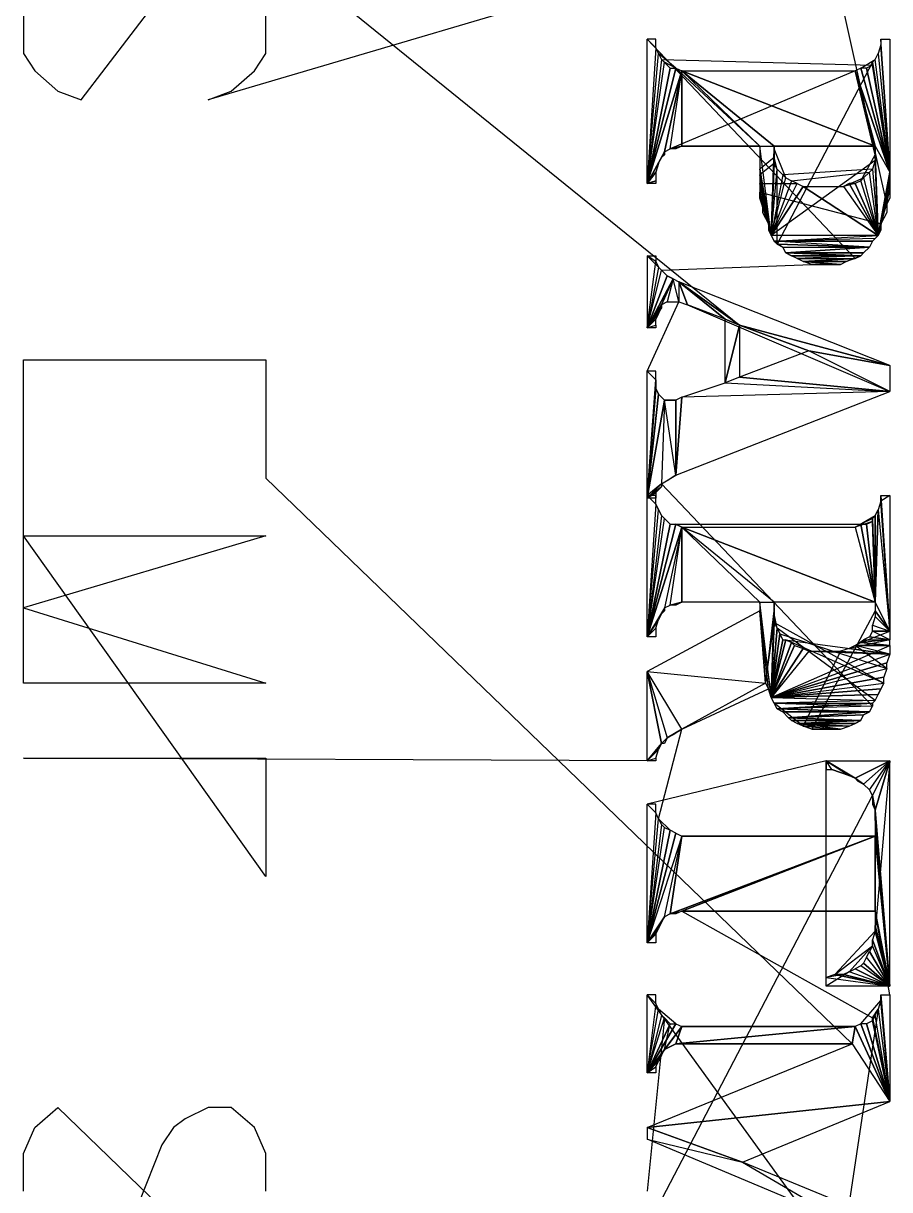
# Model space of a CAD drawing. Header units: metres. Extents: x 0 to 805, y 0 to 1107.
# Drawn here: x 106.29 to 125.34, y 92.16 to 117.81 of the extents above; entities that cross this region are included whole.
import ezdxf

# ---------------------------------------------------------------- set-up
doc = ezdxf.new("R2010")
doc.units = ezdxf.units.M
doc.layers.add('GUIDES', color=8, linetype='Continuous')
doc.layers.add('ROADS', color=7, linetype='Continuous')

msp = doc.modelspace()

# ---------------------------------------------------------------- linework, layer by layer
at = {"layer": 'GUIDES'}
for points in [[(120.198, 117.461), (120.008, 117.461), (120.198, 117.27), (120.198, 117.461)], [(120.008, 117.461), (120.198, 117.27), (120.008, 114.286), (120.008, 117.461)], [(120.008, 114.286), (120.262, 117.143), (120.198, 117.27), (120.008, 114.286)], [(125.151, 117.334), (125.088, 117.143), (125.342, 114.54), (125.151, 117.334)], [(125.151, 117.334), (125.342, 114.54), (125.151, 117.461), (125.151, 117.334)], [(125.342, 114.54), (125.151, 117.461), (125.342, 117.461), (125.342, 114.54)], [(120.325, 117.016), (120.008, 114.286), (120.262, 117.143), (120.325, 117.016)], [(120.008, 114.286), (120.389, 116.953), (120.325, 117.016), (120.008, 114.286)], [(124.961, 116.953), (125.342, 114.54), (125.024, 117.016), (124.961, 116.953)], [(125.342, 114.54), (125.024, 117.016), (125.088, 117.143), (125.342, 114.54)], [(120.516, 116.826), (120.008, 114.286), (120.389, 116.953), (120.516, 116.826)], [(120.643, 116.826), (120.77, 116.762), (120.008, 114.286), (120.643, 116.826)], [(120.516, 116.826), (120.643, 116.826), (120.008, 114.286), (120.516, 116.826)], [(120.77, 116.762), (120.389, 114.984), (120.008, 114.286), (120.77, 116.762)], [(120.516, 115.048), (120.77, 116.762), (120.389, 114.984), (120.516, 115.048)], [(120.77, 115.111), (120.516, 115.048), (120.77, 116.762), (120.77, 115.111)], [(125.024, 115.111), (122.802, 115.111), (120.77, 116.762), (125.024, 115.111)], [(122.802, 115.111), (120.77, 116.762), (122.484, 115.111), (122.802, 115.111)], [(120.77, 116.762), (122.484, 115.111), (120.77, 115.111), (120.77, 116.762)], [(120.77, 116.762), (124.58, 116.762), (125.024, 115.111), (120.77, 116.762)], [(124.707, 116.826), (124.58, 116.762), (125.342, 114.54), (124.707, 116.826)], [(124.58, 116.762), (125.024, 115.111), (125.342, 114.54), (124.58, 116.762)], [(124.834, 116.826), (124.707, 116.826), (125.342, 114.54), (124.834, 116.826)], [(124.834, 116.826), (125.342, 114.54), (124.961, 116.889), (124.834, 116.826)], [(125.342, 114.54), (124.961, 116.889), (124.961, 116.953), (125.342, 114.54)], [(120.325, 114.857), (120.389, 114.984), (120.008, 114.286), (120.325, 114.857)], [(120.389, 114.921), (120.325, 114.857), (120.389, 114.984), (120.389, 114.921)], [(120.77, 115.111), (120.643, 115.048), (120.516, 115.048), (120.77, 115.111)], [(122.484, 114.603), (122.738, 113.143), (122.484, 115.111), (122.484, 114.603)], [(122.738, 113.143), (122.484, 115.111), (122.802, 115.111), (122.738, 113.143)], [(122.738, 113.143), (122.802, 115.048), (122.802, 115.111), (122.738, 113.143)], [(122.802, 114.857), (122.738, 113.143), (122.802, 115.048), (122.802, 114.857)], [(125.024, 115.111), (125.024, 114.921), (125.088, 113.143), (125.024, 115.111)], [(125.024, 115.111), (125.342, 114.54), (125.088, 113.143), (125.024, 115.111)], [(120.008, 114.286), (120.262, 114.73), (120.325, 114.857), (120.008, 114.286)], [(120.198, 114.54), (120.008, 114.286), (120.262, 114.73), (120.198, 114.54)], [(122.802, 114.857), (122.802, 114.73), (122.738, 113.143), (122.802, 114.857)], [(122.738, 113.143), (122.865, 114.603), (122.802, 114.73), (122.738, 113.143)], [(125.024, 114.794), (124.961, 114.603), (125.088, 113.143), (125.024, 114.794)], [(125.024, 114.921), (125.024, 114.794), (125.088, 113.143), (125.024, 114.921)], [(120.198, 114.54), (120.198, 114.349), (120.008, 114.286), (120.198, 114.54)], [(122.484, 114.603), (122.484, 114.476), (122.738, 113.143), (122.484, 114.603)], [(122.484, 114.476), (122.484, 114.286), (122.738, 113.143), (122.484, 114.476)], [(122.992, 114.476), (122.738, 113.143), (122.865, 114.603), (122.992, 114.476)], [(122.738, 113.143), (123.056, 114.413), (122.992, 114.476), (122.738, 113.143)], [(124.77, 114.413), (125.088, 113.143), (124.897, 114.54), (124.77, 114.413)], [(125.088, 113.143), (124.897, 114.54), (124.961, 114.603), (125.088, 113.143)], [(125.342, 114.54), (125.342, 114.349), (125.088, 113.143), (125.342, 114.54)], [(120.198, 114.349), (120.198, 114.286), (120.008, 114.286), (120.198, 114.349)], [(122.484, 114.095), (122.675, 113.397), (122.484, 114.286), (122.484, 114.095)], [(122.675, 113.397), (122.484, 114.286), (122.738, 113.143), (122.675, 113.397)], [(123.183, 114.349), (122.738, 113.143), (123.056, 114.413), (123.183, 114.349)], [(122.738, 113.143), (123.31, 114.286), (123.183, 114.349), (122.738, 113.143)], [(123.437, 114.222), (122.738, 113.143), (123.31, 114.286), (123.437, 114.222)], [(125.088, 113.143), (122.738, 113.143), (123.437, 114.222), (125.088, 113.143)], [(123.437, 114.222), (124.326, 114.222), (125.088, 113.143), (123.437, 114.222)], [(124.326, 114.222), (125.088, 113.143), (124.453, 114.286), (124.326, 114.222)], [(124.58, 114.286), (124.453, 114.286), (125.088, 113.143), (124.58, 114.286)], [(124.58, 114.286), (125.088, 113.143), (124.707, 114.349), (124.58, 114.286)], [(125.088, 113.143), (124.707, 114.349), (124.77, 114.413), (125.088, 113.143)], [(125.342, 114.349), (125.342, 114.159), (125.088, 113.143), (125.342, 114.349)], [(122.675, 113.397), (122.484, 113.968), (122.484, 114.095), (122.675, 113.397)], [(125.342, 114.159), (125.151, 113.397), (125.088, 113.143), (125.342, 114.159)], [(125.278, 113.841), (125.342, 114.159), (125.151, 113.397), (125.278, 113.841)], [(125.342, 113.968), (125.278, 113.841), (125.342, 114.159), (125.342, 113.968)], [(122.548, 113.778), (122.548, 113.651), (122.675, 113.397), (122.548, 113.778)], [(125.278, 113.841), (125.278, 113.651), (125.151, 113.397), (125.278, 113.841)], [(122.675, 113.397), (122.675, 113.27), (122.738, 113.143), (122.675, 113.397)], [(125.151, 113.397), (125.151, 113.27), (125.088, 113.143), (125.151, 113.397)], [(122.802, 113.016), (125.088, 113.143), (122.738, 113.143), (122.802, 113.016)], [(125.024, 113.079), (122.802, 113.016), (125.088, 113.143), (125.024, 113.079)], [(122.802, 113.016), (124.961, 113.016), (125.024, 113.079), (122.802, 113.016)], [(122.865, 112.952), (124.897, 112.889), (122.802, 113.016), (122.865, 112.952)], [(124.897, 112.889), (122.802, 113.016), (124.961, 113.016), (124.897, 112.889)], [(122.865, 112.952), (122.992, 112.889), (124.897, 112.889), (122.865, 112.952)], [(122.992, 112.889), (124.897, 112.889), (123.056, 112.762), (122.992, 112.889)], [(124.897, 112.889), (124.77, 112.762), (123.056, 112.762), (124.897, 112.889)], [(120.008, 111.111), (120.198, 112.571), (120.008, 112.698), (120.008, 111.111)], [(120.198, 112.571), (120.008, 112.698), (120.198, 112.698), (120.198, 112.571)], [(123.056, 112.762), (123.183, 112.698), (124.707, 112.698), (123.056, 112.762)], [(124.77, 112.762), (123.056, 112.762), (124.707, 112.698), (124.77, 112.762)], [(123.183, 112.698), (124.707, 112.698), (123.31, 112.635), (123.183, 112.698)], [(124.707, 112.698), (123.31, 112.635), (124.58, 112.635), (124.707, 112.698)], [(123.31, 112.635), (124.58, 112.635), (123.437, 112.571), (123.31, 112.635)], [(124.58, 112.635), (124.389, 112.571), (123.437, 112.571), (124.58, 112.635)], [(120.262, 112.444), (120.008, 111.111), (120.198, 112.571), (120.262, 112.444)], [(120.008, 111.111), (120.325, 112.381), (120.262, 112.444), (120.008, 111.111)], [(120.452, 112.254), (120.008, 111.111), (120.325, 112.381), (120.452, 112.254)], [(124.389, 112.571), (123.437, 112.571), (124.262, 112.508), (124.389, 112.571)], [(123.437, 112.571), (124.262, 112.508), (123.627, 112.508), (123.437, 112.571)], [(120.008, 111.111), (120.579, 112.19), (120.452, 112.254), (120.008, 111.111)], [(120.325, 111.619), (120.008, 111.111), (120.579, 112.19), (120.325, 111.619)], [(120.579, 112.19), (120.452, 111.682), (120.325, 111.619), (120.579, 112.19)], [(120.706, 111.682), (120.579, 112.19), (120.452, 111.682), (120.706, 111.682)], [(120.706, 112.127), (120.706, 111.682), (120.579, 112.19), (120.706, 112.127)], [(120.706, 111.682), (120.897, 111.619), (120.706, 112.127), (120.706, 111.682)], [(120.897, 111.619), (120.706, 112.127), (121.722, 111.301), (120.897, 111.619)], [(120.706, 112.127), (121.722, 111.301), (122.04, 111.174), (120.706, 112.127)], [(120.706, 112.127), (122.04, 111.174), (125.342, 110.285), (120.706, 112.127)], [(120.325, 111.619), (120.325, 111.555), (120.008, 111.111), (120.325, 111.619)], [(120.008, 111.111), (120.262, 111.428), (120.325, 111.555), (120.008, 111.111)], [(120.198, 111.301), (120.008, 111.111), (120.262, 111.428), (120.198, 111.301)], [(120.008, 111.111), (120.198, 111.174), (120.198, 111.301), (120.008, 111.111)], [(120.198, 111.111), (120.008, 111.111), (120.198, 111.174), (120.198, 111.111)], [(121.722, 111.301), (122.04, 111.174), (121.722, 109.904), (121.722, 111.301)], [(122.04, 111.174), (122.04, 110.031), (121.722, 109.904), (122.04, 111.174)], [(122.04, 111.174), (123.564, 110.603), (125.342, 110.285), (122.04, 111.174)], [(123.564, 110.603), (122.04, 110.031), (125.342, 109.714), (123.564, 110.603)], [(123.564, 110.603), (125.342, 110.285), (125.342, 109.714), (123.564, 110.603)], [(120.198, 110.158), (120.008, 110.158), (120.198, 109.968), (120.198, 110.158)], [(120.008, 110.158), (120.198, 109.968), (120.008, 107.364), (120.008, 110.158)], [(120.198, 109.968), (120.198, 109.777), (120.008, 107.364), (120.198, 109.968)], [(121.722, 109.904), (125.342, 109.714), (120.77, 109.587), (121.722, 109.904)], [(122.04, 110.031), (121.722, 109.904), (125.342, 109.714), (122.04, 110.031)], [(120.198, 109.777), (120.262, 109.65), (120.008, 107.364), (120.198, 109.777)], [(120.262, 109.65), (120.389, 109.523), (120.008, 107.364), (120.262, 109.65)], [(125.342, 109.714), (120.77, 109.587), (120.643, 107.872), (125.342, 109.714)], [(120.643, 109.523), (120.643, 107.872), (120.77, 109.587), (120.643, 109.523)], [(120.389, 109.523), (120.325, 107.682), (120.008, 107.364), (120.389, 109.523)], [(120.325, 107.682), (120.643, 107.872), (120.389, 109.523), (120.325, 107.682)], [(120.389, 109.523), (120.643, 109.523), (120.643, 107.872), (120.389, 109.523)], [(120.452, 107.745), (120.325, 107.682), (120.643, 107.872), (120.452, 107.745)], [(120.325, 107.682), (120.325, 107.618), (120.008, 107.364), (120.325, 107.682)], [(120.008, 107.364), (120.198, 107.491), (120.325, 107.618), (120.008, 107.364)], [(120.198, 107.364), (120.008, 107.364), (120.198, 107.491), (120.198, 107.364)], [(120.198, 107.428), (120.008, 107.428), (120.198, 107.237), (120.198, 107.428)], [(120.008, 107.428), (120.198, 107.237), (120.008, 104.316), (120.008, 107.428)], [(120.008, 104.316), (120.262, 107.11), (120.198, 107.237), (120.008, 104.316)], [(125.088, 107.11), (125.342, 104.443), (125.151, 107.301), (125.088, 107.11)], [(125.342, 104.443), (125.151, 107.301), (125.151, 107.428), (125.342, 104.443)], [(125.342, 104.443), (125.151, 107.428), (125.342, 107.428), (125.342, 104.443)], [(120.325, 106.983), (120.008, 104.316), (120.262, 107.11), (120.325, 106.983)], [(120.008, 104.316), (120.389, 106.92), (120.325, 106.983), (120.008, 104.316)], [(124.961, 106.92), (125.024, 105.078), (125.024, 106.983), (124.961, 106.92)], [(125.024, 105.078), (125.024, 106.983), (125.088, 107.11), (125.024, 105.078)], [(125.342, 104.443), (125.024, 105.078), (125.088, 107.11), (125.342, 104.443)], [(120.516, 106.793), (120.008, 104.316), (120.389, 106.92), (120.516, 106.793)], [(120.643, 106.793), (120.77, 106.729), (120.008, 104.316), (120.643, 106.793)], [(120.516, 106.793), (120.643, 106.793), (120.008, 104.316), (120.516, 106.793)], [(120.77, 106.729), (120.389, 104.951), (120.008, 104.316), (120.77, 106.729)], [(120.516, 105.015), (120.77, 106.729), (120.389, 104.951), (120.516, 105.015)], [(120.77, 105.078), (120.516, 105.015), (120.77, 106.729), (120.77, 105.078)], [(125.024, 105.078), (122.802, 105.078), (120.77, 106.729), (125.024, 105.078)], [(122.802, 105.078), (120.77, 106.729), (122.484, 105.078), (122.802, 105.078)], [(120.77, 106.729), (122.484, 105.078), (120.77, 105.078), (120.77, 106.729)], [(125.024, 105.078), (120.77, 106.729), (124.58, 106.729), (125.024, 105.078)], [(124.707, 106.793), (124.58, 106.729), (125.024, 105.078), (124.707, 106.793)], [(124.834, 106.793), (124.707, 106.793), (125.024, 105.078), (124.834, 106.793)], [(124.834, 106.793), (125.024, 105.078), (124.961, 106.856), (124.834, 106.793)], [(125.024, 105.078), (124.961, 106.856), (124.961, 106.92), (125.024, 105.078)], [(120.325, 104.824), (120.389, 104.951), (120.008, 104.316), (120.325, 104.824)], [(120.389, 104.888), (120.325, 104.824), (120.389, 104.951), (120.389, 104.888)], [(120.77, 105.078), (120.643, 105.015), (120.516, 105.015), (120.77, 105.078)], [(122.484, 104.888), (122.738, 102.983), (122.484, 105.078), (122.484, 104.888)], [(122.738, 102.983), (122.484, 105.078), (122.802, 105.078), (122.738, 102.983)], [(122.738, 102.983), (122.802, 104.951), (122.802, 105.078), (122.738, 102.983)], [(122.802, 104.824), (122.738, 102.983), (122.802, 104.951), (122.802, 104.824)], [(125.024, 104.888), (125.342, 104.443), (125.024, 105.078), (125.024, 104.888)], [(122.484, 104.888), (120.008, 103.554), (122.611, 103.3), (122.484, 104.888)], [(120.325, 104.824), (120.262, 104.697), (120.008, 104.316), (120.325, 104.824)], [(120.008, 104.316), (120.198, 104.507), (120.262, 104.697), (120.008, 104.316)], [(122.611, 103.3), (122.675, 103.173), (122.484, 104.888), (122.611, 103.3)], [(122.675, 103.173), (122.484, 104.888), (122.738, 102.983), (122.675, 103.173)], [(122.802, 104.824), (122.802, 104.634), (122.738, 102.983), (122.802, 104.824)], [(125.024, 104.761), (124.961, 104.57), (125.342, 104.443), (125.024, 104.761)], [(125.024, 104.888), (125.024, 104.761), (125.342, 104.443), (125.024, 104.888)], [(120.198, 104.316), (120.008, 104.316), (120.198, 104.507), (120.198, 104.316)], [(122.802, 104.634), (122.865, 104.507), (122.738, 102.983), (122.802, 104.634)], [(122.865, 104.507), (122.929, 104.38), (122.738, 102.983), (122.865, 104.507)], [(124.897, 104.316), (125.342, 104.253), (124.961, 104.443), (124.897, 104.316)], [(124.961, 104.57), (125.342, 104.443), (124.961, 104.443), (124.961, 104.57)], [(125.342, 104.253), (124.961, 104.443), (125.342, 104.443), (125.342, 104.253)], [(122.929, 104.38), (122.992, 104.253), (122.738, 102.983), (122.929, 104.38)], [(123.056, 104.253), (123.183, 104.189), (122.738, 102.983), (123.056, 104.253)], [(122.992, 104.253), (123.056, 104.253), (122.738, 102.983), (122.992, 104.253)], [(123.183, 104.189), (123.246, 104.126), (122.738, 102.983), (123.183, 104.189)], [(124.707, 104.189), (125.342, 104.126), (124.58, 104.126), (124.707, 104.189)], [(124.77, 104.253), (125.342, 104.253), (124.707, 104.189), (124.77, 104.253)], [(125.342, 104.253), (124.707, 104.189), (125.342, 104.126), (125.342, 104.253)], [(124.897, 104.316), (124.77, 104.253), (125.342, 104.253), (124.897, 104.316)], [(123.246, 104.126), (123.437, 104.062), (122.738, 102.983), (123.246, 104.126)], [(123.437, 104.062), (123.564, 103.999), (122.738, 102.983), (123.437, 104.062)], [(122.738, 102.983), (125.342, 103.935), (123.564, 103.999), (122.738, 102.983)], [(125.278, 103.745), (122.738, 102.983), (125.342, 103.935), (125.278, 103.745)], [(125.342, 103.935), (123.564, 103.999), (124.262, 103.999), (125.342, 103.935)], [(124.453, 104.062), (124.262, 103.999), (125.342, 103.935), (124.453, 104.062)], [(124.453, 104.062), (125.342, 103.935), (124.58, 104.126), (124.453, 104.062)], [(125.342, 103.935), (124.58, 104.126), (125.342, 104.126), (125.342, 103.935)], [(122.738, 102.983), (125.278, 103.618), (125.278, 103.745), (122.738, 102.983)], [(122.611, 103.3), (120.77, 102.284), (120.008, 103.554), (122.611, 103.3)], [(120.77, 102.284), (120.008, 103.554), (120.452, 102.094), (120.77, 102.284)], [(120.008, 103.554), (120.452, 102.094), (120.325, 101.967), (120.008, 103.554)], [(120.008, 103.554), (120.325, 101.967), (120.008, 101.586), (120.008, 103.554)], [(125.215, 103.427), (122.738, 102.983), (125.278, 103.618), (125.215, 103.427)], [(122.738, 102.983), (125.215, 103.3), (125.215, 103.427), (122.738, 102.983)], [(125.151, 103.173), (122.738, 102.983), (125.215, 103.3), (125.151, 103.173)], [(125.151, 103.173), (125.088, 103.046), (122.738, 102.983), (125.151, 103.173)], [(125.088, 103.046), (122.738, 102.983), (125.024, 102.919), (125.088, 103.046)], [(122.738, 102.983), (125.024, 102.919), (122.802, 102.856), (122.738, 102.983)], [(125.024, 102.919), (122.802, 102.856), (124.961, 102.856), (125.024, 102.919)], [(122.802, 102.856), (124.961, 102.856), (122.865, 102.729), (122.802, 102.856)], [(124.961, 102.856), (124.961, 102.792), (122.865, 102.729), (124.961, 102.856)], [(124.961, 102.792), (122.865, 102.729), (124.897, 102.665), (124.961, 102.792)], [(122.865, 102.729), (122.992, 102.665), (124.897, 102.665), (122.865, 102.729)], [(122.992, 102.665), (124.897, 102.665), (123.119, 102.538), (122.992, 102.665)], [(124.897, 102.665), (124.77, 102.602), (123.119, 102.538), (124.897, 102.665)], [(124.77, 102.602), (123.119, 102.538), (124.707, 102.475), (124.77, 102.602)], [(123.119, 102.538), (123.183, 102.475), (124.707, 102.475), (123.119, 102.538)], [(123.183, 102.475), (124.707, 102.475), (123.31, 102.411), (123.183, 102.475)], [(124.707, 102.475), (124.58, 102.411), (123.31, 102.411), (124.707, 102.475)], [(124.58, 102.411), (123.31, 102.411), (124.453, 102.348), (124.58, 102.411)], [(123.31, 102.411), (124.453, 102.348), (123.437, 102.348), (123.31, 102.411)], [(120.77, 102.284), (120.579, 102.157), (120.452, 102.094), (120.77, 102.284)], [(124.453, 102.348), (123.437, 102.348), (124.262, 102.284), (124.453, 102.348)], [(123.437, 102.348), (124.262, 102.284), (123.627, 102.284), (123.437, 102.348)], [(120.325, 101.967), (120.262, 101.84), (120.008, 101.586), (120.325, 101.967)], [(120.452, 102.094), (120.389, 101.967), (120.325, 101.967), (120.452, 102.094)], [(120.008, 101.586), (120.198, 101.649), (120.262, 101.84), (120.008, 101.586)], [(120.198, 101.586), (120.008, 101.586), (120.198, 101.649), (120.198, 101.586)], [(123.945, 101.395), (124.072, 101.395), (123.945, 101.586), (123.945, 101.395)], [(124.072, 101.395), (123.945, 101.586), (124.453, 101.268), (124.072, 101.395)], [(123.945, 101.586), (124.453, 101.268), (124.58, 101.205), (123.945, 101.586)], [(123.945, 101.586), (125.342, 101.586), (124.58, 101.205), (123.945, 101.586)], [(124.072, 101.395), (124.262, 101.332), (124.453, 101.268), (124.072, 101.395)], [(125.342, 101.586), (124.58, 101.205), (124.77, 101.078), (125.342, 101.586)], [(124.77, 101.078), (124.897, 100.951), (125.342, 101.586), (124.77, 101.078)], [(124.897, 100.951), (125.342, 101.586), (124.961, 100.824), (124.897, 100.951)], [(125.342, 101.586), (124.961, 100.824), (125.024, 100.506), (125.342, 101.586)], [(125.342, 101.586), (125.024, 100.506), (125.342, 96.633), (125.342, 101.586)], [(124.58, 101.205), (124.643, 101.141), (124.77, 101.078), (124.58, 101.205)], [(124.961, 100.824), (124.961, 100.633), (125.024, 100.506), (124.961, 100.824)], [(120.198, 100.633), (120.008, 100.633), (120.198, 100.443), (120.198, 100.633)], [(120.008, 100.633), (120.198, 100.443), (120.008, 97.585), (120.008, 100.633)], [(120.008, 97.585), (120.262, 100.316), (120.198, 100.443), (120.008, 97.585)], [(120.325, 100.189), (120.008, 97.585), (120.262, 100.316), (120.325, 100.189)], [(125.342, 96.633), (125.024, 100.316), (125.024, 100.506), (125.342, 96.633)], [(125.024, 99.935), (125.342, 96.633), (125.024, 100.316), (125.024, 99.935)], [(120.008, 97.585), (120.389, 100.125), (120.325, 100.189), (120.008, 97.585)], [(120.516, 100.062), (120.008, 97.585), (120.389, 100.125), (120.516, 100.062)], [(120.008, 97.585), (120.643, 99.998), (120.516, 100.062), (120.008, 97.585)], [(120.77, 99.935), (120.008, 97.585), (120.643, 99.998), (120.77, 99.935)], [(120.389, 98.157), (120.77, 99.935), (120.008, 97.585), (120.389, 98.157)], [(120.516, 98.22), (120.389, 98.157), (120.77, 99.935), (120.516, 98.22)], [(120.77, 98.284), (125.024, 99.935), (120.516, 98.22), (120.77, 98.284)], [(120.77, 99.935), (125.024, 99.935), (120.516, 98.22), (120.77, 99.935)], [(125.024, 98.284), (120.77, 98.284), (125.024, 99.935), (125.024, 98.284)], [(125.342, 96.633), (125.024, 98.284), (125.024, 99.935), (125.342, 96.633)], [(120.77, 98.284), (120.643, 98.22), (120.516, 98.22), (120.77, 98.284)], [(125.024, 97.966), (125.342, 96.633), (125.024, 98.284), (125.024, 97.966)], [(120.008, 97.585), (120.325, 98.03), (120.389, 98.157), (120.008, 97.585)], [(120.262, 97.903), (120.008, 97.585), (120.325, 98.03), (120.262, 97.903)], [(120.008, 97.585), (120.198, 97.776), (120.262, 97.903), (120.008, 97.585)], [(120.198, 97.585), (120.008, 97.585), (120.198, 97.776), (120.198, 97.585)], [(124.961, 97.649), (125.342, 96.633), (125.024, 97.839), (124.961, 97.649)], [(125.342, 96.633), (125.024, 97.839), (125.024, 97.966), (125.342, 96.633)], [(124.897, 97.395), (125.342, 96.633), (124.961, 97.522), (124.897, 97.395)], [(125.342, 96.633), (124.961, 97.522), (124.961, 97.649), (125.342, 96.633)], [(124.77, 97.141), (125.342, 96.633), (124.834, 97.268), (124.77, 97.141)], [(125.342, 96.633), (124.834, 97.268), (124.897, 97.395), (125.342, 96.633)], [(125.342, 96.633), (124.453, 96.95), (124.58, 97.014), (125.342, 96.633)], [(124.58, 97.014), (125.342, 96.633), (124.707, 97.077), (124.58, 97.014)], [(125.342, 96.633), (124.707, 97.077), (124.77, 97.141), (125.342, 96.633)], [(124.135, 96.887), (123.945, 96.823), (125.342, 96.633), (124.135, 96.887)], [(123.945, 96.823), (125.342, 96.633), (123.945, 96.633), (123.945, 96.823)], [(124.326, 96.887), (124.135, 96.887), (125.342, 96.633), (124.326, 96.887)], [(124.326, 96.887), (125.342, 96.633), (124.453, 96.95), (124.326, 96.887)], [(120.198, 96.442), (120.008, 96.442), (120.198, 96.252), (120.198, 96.442)], [(120.008, 96.442), (120.198, 96.252), (120.008, 94.728), (120.008, 96.442)], [(120.008, 94.728), (120.262, 96.125), (120.198, 96.252), (120.008, 94.728)], [(125.088, 96.125), (125.342, 94.093), (125.151, 96.315), (125.088, 96.125)], [(125.342, 94.093), (125.151, 96.315), (125.151, 96.442), (125.342, 94.093)], [(125.342, 94.093), (125.151, 96.442), (125.342, 96.442), (125.342, 94.093)], [(120.325, 95.998), (120.008, 94.728), (120.262, 96.125), (120.325, 95.998)], [(120.008, 94.728), (120.389, 95.934), (120.325, 95.998), (120.008, 94.728)], [(124.961, 95.934), (125.342, 94.093), (125.024, 95.998), (124.961, 95.934)], [(125.342, 94.093), (125.024, 95.998), (125.088, 96.125), (125.342, 94.093)], [(120.516, 95.807), (120.008, 94.728), (120.389, 95.934), (120.516, 95.807)], [(120.77, 95.744), (120.008, 94.728), (120.643, 95.807), (120.77, 95.744)], [(120.516, 95.807), (120.643, 95.807), (120.008, 94.728), (120.516, 95.807)], [(120.389, 95.236), (120.77, 95.744), (120.008, 94.728), (120.389, 95.236)], [(120.643, 95.363), (120.389, 95.236), (120.77, 95.744), (120.643, 95.363)], [(124.58, 95.744), (124.516, 95.363), (120.643, 95.363), (124.58, 95.744)], [(120.77, 95.744), (124.58, 95.744), (120.643, 95.363), (120.77, 95.744)], [(124.58, 95.744), (124.516, 95.363), (125.342, 94.093), (124.58, 95.744)], [(124.707, 95.807), (124.58, 95.744), (125.342, 94.093), (124.707, 95.807)], [(124.834, 95.807), (124.707, 95.807), (125.342, 94.093), (124.834, 95.807)], [(124.834, 95.807), (125.342, 94.093), (124.961, 95.871), (124.834, 95.807)], [(125.342, 94.093), (124.961, 95.871), (124.961, 95.934), (125.342, 94.093)], [(124.516, 95.363), (125.342, 94.093), (120.008, 93.521), (124.516, 95.363)], [(120.008, 94.728), (120.325, 95.109), (120.389, 95.236), (120.008, 94.728)], [(120.643, 95.363), (120.516, 95.299), (120.389, 95.236), (120.643, 95.363)], [(120.262, 94.982), (120.008, 94.728), (120.325, 95.109), (120.262, 94.982)], [(120.008, 94.728), (120.198, 94.855), (120.262, 94.982), (120.008, 94.728)], [(120.198, 94.728), (120.008, 94.728), (120.198, 94.855), (120.198, 94.728)], [(125.342, 94.093), (120.008, 93.521), (122.103, 92.759), (125.342, 94.093)], [(120.008, 93.521), (120.008, 93.267), (122.103, 92.759), (120.008, 93.521)], [(120.008, 93.267), (122.103, 92.759), (124.389, 91.426), (120.008, 93.267)], [(122.103, 92.759), (124.389, 91.426), (125.342, 91.426), (122.103, 92.759)]]:
    msp.add_lwpolyline(points, close=True, dxfattribs=at)
at = {"layer": 'ROADS'}
for points in [[(107.054, 123.303), (122.04, 111.174), (121.722, 111.301), (120.706, 112.127), (122.04, 111.174), (125.342, 110.285), (123.564, 110.603), (122.04, 111.174), (122.04, 110.031), (121.722, 109.904), (122.04, 111.174), (121.722, 111.301), (120.706, 112.127), (120.897, 111.619), (125.342, 109.714), (125.342, 109.714), (120.77, 109.587), (120.643, 107.872), (120.643, 109.523), (120.389, 109.523), (120.389, 109.523), (120.008, 107.364), (120.262, 109.65), (120.198, 109.777), (120.198, 109.777), (120.008, 107.364), (120.198, 109.968), (120.008, 110.158), (120.706, 111.682), (120.579, 112.19), (120.325, 111.619), (120.008, 111.111), (120.452, 112.254), (120.579, 112.19), (120.008, 111.111), (120.198, 112.571), (120.008, 112.698), (120.262, 112.444), (120.325, 112.381), (123.627, 112.508), (124.262, 112.508), (123.437, 112.571), (124.389, 112.571), (124.707, 112.698), (123.183, 112.698), (123.056, 112.762), (124.77, 112.762), (124.897, 112.889), (122.802, 113.016), (125.088, 113.143), (125.342, 114.159), (125.342, 114.54), (125.151, 117.461), (125.342, 117.461), (125.342, 114.54), (125.151, 117.334), (125.088, 117.143), (125.342, 114.54), (125.342, 114.349), (125.088, 113.143), (124.961, 113.016), (122.802, 113.016), (122.992, 112.889), (124.897, 112.889), (123.056, 112.762), (124.707, 112.698), (123.31, 112.635), (124.58, 112.635), (120.008, 117.461), (120.198, 117.27), (120.008, 114.286), (120.389, 114.984), (120.77, 116.762), (122.802, 115.111), (125.024, 115.111), (125.024, 114.794), (122.738, 113.143), (123.437, 114.222), (124.326, 114.222), (124.453, 114.286), (124.58, 114.286), (124.326, 114.222), (124.77, 114.413), (124.707, 114.349), (125.024, 114.921), (124.58, 116.762), (120.516, 115.048), (120.77, 115.111), (122.484, 115.111), (120.643, 116.826), (120.262, 117.143), (120.325, 117.016), (120.516, 116.826), (120.643, 116.826), (120.389, 116.953), (120.325, 117.016), (124.961, 116.889), (124.834, 116.826), (124.834, 116.826), (124.707, 116.826), (125.024, 117.016), (124.961, 116.953), (122.865, 112.952), (122.865, 114.603), (122.802, 114.857), (122.484, 114.603), (122.484, 114.286), (123.31, 114.286), (123.183, 114.349), (124.897, 114.54), (124.961, 114.603), (122.992, 114.476), (123.056, 114.413), (122.802, 115.048), (122.802, 114.73), (122.484, 114.476), (122.675, 113.397), (122.548, 113.778), (122.484, 114.095), (125.151, 113.397), (125.278, 113.841), (124.262, 118.413)], [(106.292, 117.969), (106.292, 117.143), (106.546, 116.762), (107.054, 116.318), (107.562, 116.127), (110.864, 120.445)], [(120.452, 119.112), (110.356, 116.127), (110.864, 116.318), (111.372, 116.762), (111.626, 117.143), (111.626, 117.969)], [(120.008, 103.554), (120.325, 101.967), (120.008, 101.586), (106.292, 101.649), (111.626, 101.649), (111.626, 99.046), (106.292, 106.539), (111.626, 106.539), (106.292, 104.951), (111.626, 103.3), (106.292, 103.3), (106.292, 110.412), (111.626, 110.412), (111.626, 107.809), (124.516, 95.363), (125.342, 94.093), (120.008, 93.521), (120.008, 93.267), (122.103, 92.759), (120.008, 93.521), (125.342, 94.093), (124.58, 95.744), (124.58, 95.744), (120.77, 95.744), (124.58, 95.744), (120.643, 95.363), (124.516, 95.363), (124.58, 95.744), (124.516, 95.363), (125.342, 94.093), (125.151, 96.442), (125.342, 96.442), (125.024, 98.284), (125.024, 99.935), (120.77, 98.284), (125.024, 98.284), (125.342, 96.633), (125.024, 97.966), (125.342, 96.633), (124.961, 97.649), (125.342, 96.633), (124.897, 97.395), (125.342, 96.633), (124.77, 97.141), (125.342, 96.633), (124.58, 97.014), (125.342, 96.633), (124.326, 96.887), (123.945, 96.823), (125.342, 96.633), (125.024, 100.316), (125.024, 100.506), (125.342, 96.633), (125.024, 99.935), (120.77, 99.935), (125.024, 99.935), (120.516, 98.22), (125.024, 99.935), (120.77, 98.284), (124.961, 95.934), (125.088, 96.125), (125.024, 95.998), (124.961, 95.871), (124.834, 95.807), (124.834, 95.807), (124.707, 95.807), (125.151, 96.315), (125.088, 96.125), (124.389, 91.426)], [(120.262, 91.807), (124.961, 100.824), (125.342, 101.586), (124.77, 101.078), (124.58, 101.205), (125.342, 101.586), (125.024, 97.839), (124.135, 96.887), (124.961, 97.522), (124.453, 96.95), (123.945, 96.633), (123.945, 101.586), (120.008, 100.633), (120.198, 100.443), (120.008, 97.585), (120.389, 98.157), (120.389, 98.157), (120.008, 97.585), (120.643, 99.998), (120.643, 99.998), (120.008, 97.585), (120.389, 100.125), (120.325, 100.189), (120.008, 97.585), (120.516, 100.062), (120.262, 100.316), (120.77, 102.284), (120.452, 102.094), (120.77, 102.284), (122.675, 103.173), (122.484, 104.888), (122.738, 102.983), (125.088, 103.046), (125.151, 103.173), (122.738, 102.983), (125.215, 103.427), (122.738, 102.983), (125.278, 103.745), (122.738, 102.983), (125.342, 104.126), (124.707, 104.189), (125.342, 104.443), (125.151, 107.428), (125.342, 107.428), (125.151, 107.301), (125.342, 104.443), (125.024, 105.078), (125.088, 107.11), (125.024, 105.078), (124.961, 106.92), (124.707, 106.793), (125.024, 105.078), (122.802, 105.078), (120.77, 106.729), (122.484, 105.078), (120.77, 105.078), (120.516, 105.015), (120.77, 106.729), (120.389, 104.951), (120.008, 104.316), (120.77, 106.729), (120.643, 106.793), (120.643, 106.793), (120.008, 104.316), (120.389, 106.92), (120.325, 106.983), (120.008, 104.316), (120.516, 106.793), (124.834, 106.793), (124.961, 106.856), (124.58, 106.729), (124.58, 106.729), (125.024, 106.983), (125.024, 104.888), (123.627, 102.284), (124.262, 102.284), (123.31, 102.411), (124.453, 102.348), (123.31, 102.411), (124.58, 102.411), (124.707, 102.475), (123.183, 102.475), (123.119, 102.538), (124.77, 102.602), (124.897, 102.665), (122.992, 102.665), (122.865, 102.729), (124.961, 102.856), (125.024, 102.919), (122.865, 104.507), (122.802, 104.824), (122.802, 104.951), (122.611, 103.3), (122.802, 104.634), (125.215, 103.3), (123.056, 104.253), (123.056, 104.253), (123.183, 104.189), (123.246, 104.126), (123.246, 104.126), (123.437, 104.062), (123.564, 103.999), (123.564, 103.999), (125.342, 103.935), (122.992, 104.253), (122.929, 104.38), (125.278, 103.618), (124.58, 104.126), (124.77, 104.253), (125.342, 104.253), (124.453, 104.062), (124.262, 103.999), (124.262, 103.999), (123.437, 102.348), (122.802, 102.856), (124.961, 102.792), (120.325, 107.682), (120.643, 107.872), (120.389, 109.523), (120.325, 107.682), (120.008, 107.428), (120.198, 107.237), (120.262, 107.11), (120.198, 107.237)], [(125.342, 89.076), (120.008, 96.442), (120.198, 96.252), (120.008, 94.728), (120.389, 95.236), (120.516, 95.807), (120.643, 95.807), (120.262, 96.125), (120.325, 95.998), (120.516, 95.807), (120.389, 95.934), (120.008, 92.124)], [(106.292, 92.124), (106.292, 92.95), (106.546, 93.521), (107.054, 93.966), (124.961, 76.63)], [(111.626, 92.124), (111.626, 92.95), (111.372, 93.521), (110.864, 93.966), (110.356, 93.966), (109.848, 93.712), (109.594, 93.521), (109.34, 93.14), (108.832, 91.87)]]:
    msp.add_lwpolyline(points, dxfattribs=at)

doc.saveas('drawing.dxf')
